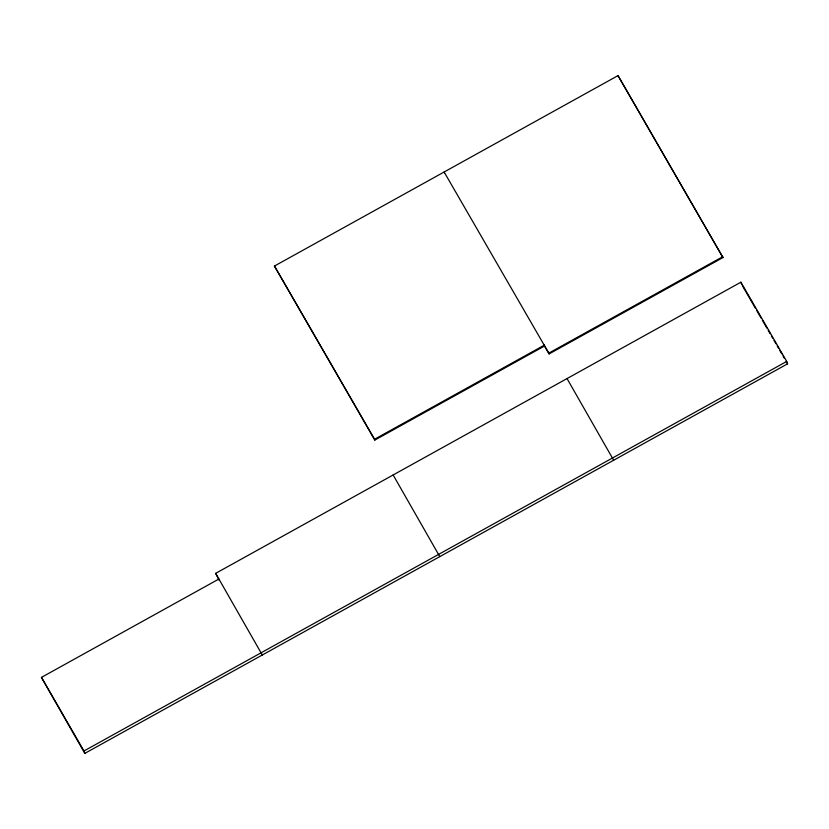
<?xml version="1.0" encoding="UTF-8"?>
<svg xmlns="http://www.w3.org/2000/svg" width="829" height="829" viewBox="0 0 829 829"><rect width="100%" height="100%" fill="white"/><g stroke="black" fill="none" stroke-linecap="round" stroke-linejoin="round"><path stroke-width="1.24" d="M374.822 440.075L374.542 439.266L544.228 345.206L544.508 346.014L374.822 440.075L274.44 266.057L618.019 75.615L722.971 257.55L549.088 353.931L543.917 344.988M549.088 353.931L548.808 353.133L722.691 256.741M219.084 580.227L215.664 573.347L740.908 282.192L786.711 361.434L787.55 363.848L84.817 753.385L41.45 677.386L218.929 579.005M84.817 753.385L83.978 750.97L786.711 361.434M742.401 285.725L755.302 308.046M756.587 310.274L761.105 318.087M762.39 320.326L766.908 328.129M768.203 330.367L770.131 333.714M771.426 335.942L772.711 338.18M774.006 340.408L775.944 343.755M777.229 345.994L778.524 348.221M779.809 350.46L781.747 353.807M783.032 356.035L784.327 358.273M786.265 361.62L787.55 363.848M722.971 257.55L618.019 75.615M567.026 378.573L613.667 460.24M548.808 353.133L444.126 171.997L444.406 172.805M274.44 266.057L374.542 439.266M393.143 474.965L439.784 556.622M215.664 573.347L262.296 655.003M41.45 677.386L83.978 750.97M740.908 282.192L741.758 284.606"/></g></svg>
